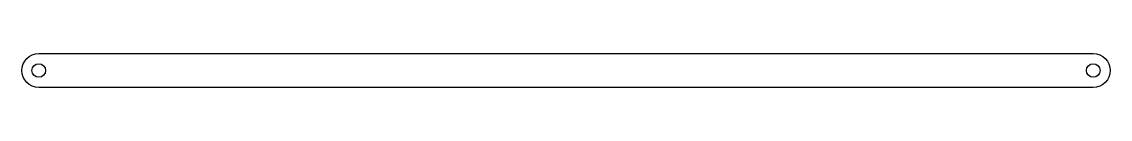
# Model space of a CAD drawing. Header units: millimetres. Extents: x 132 to 451, y 116 to 126.
import ezdxf

# ---------------------------------------------------------------- set-up
doc = ezdxf.new("R2010")
doc.units = ezdxf.units.MM
doc.layers.get('0').update_dxf_attribs({"linetype": 'CONTINUOUS'})

msp = doc.modelspace()

# ---------------------------------------------------------------- linework, layer by layer
msp.add_lwpolyline([(446.41, 126.42, -1), (446.41, 116.42), (136.51, 116.42, -1), (136.51, 126.42)], format="xyb", close=True)
for centre in [(136.51, 121.42), (446.41, 121.42)]:
    msp.add_circle(centre, 2)

doc.saveas('drawing.dxf')
